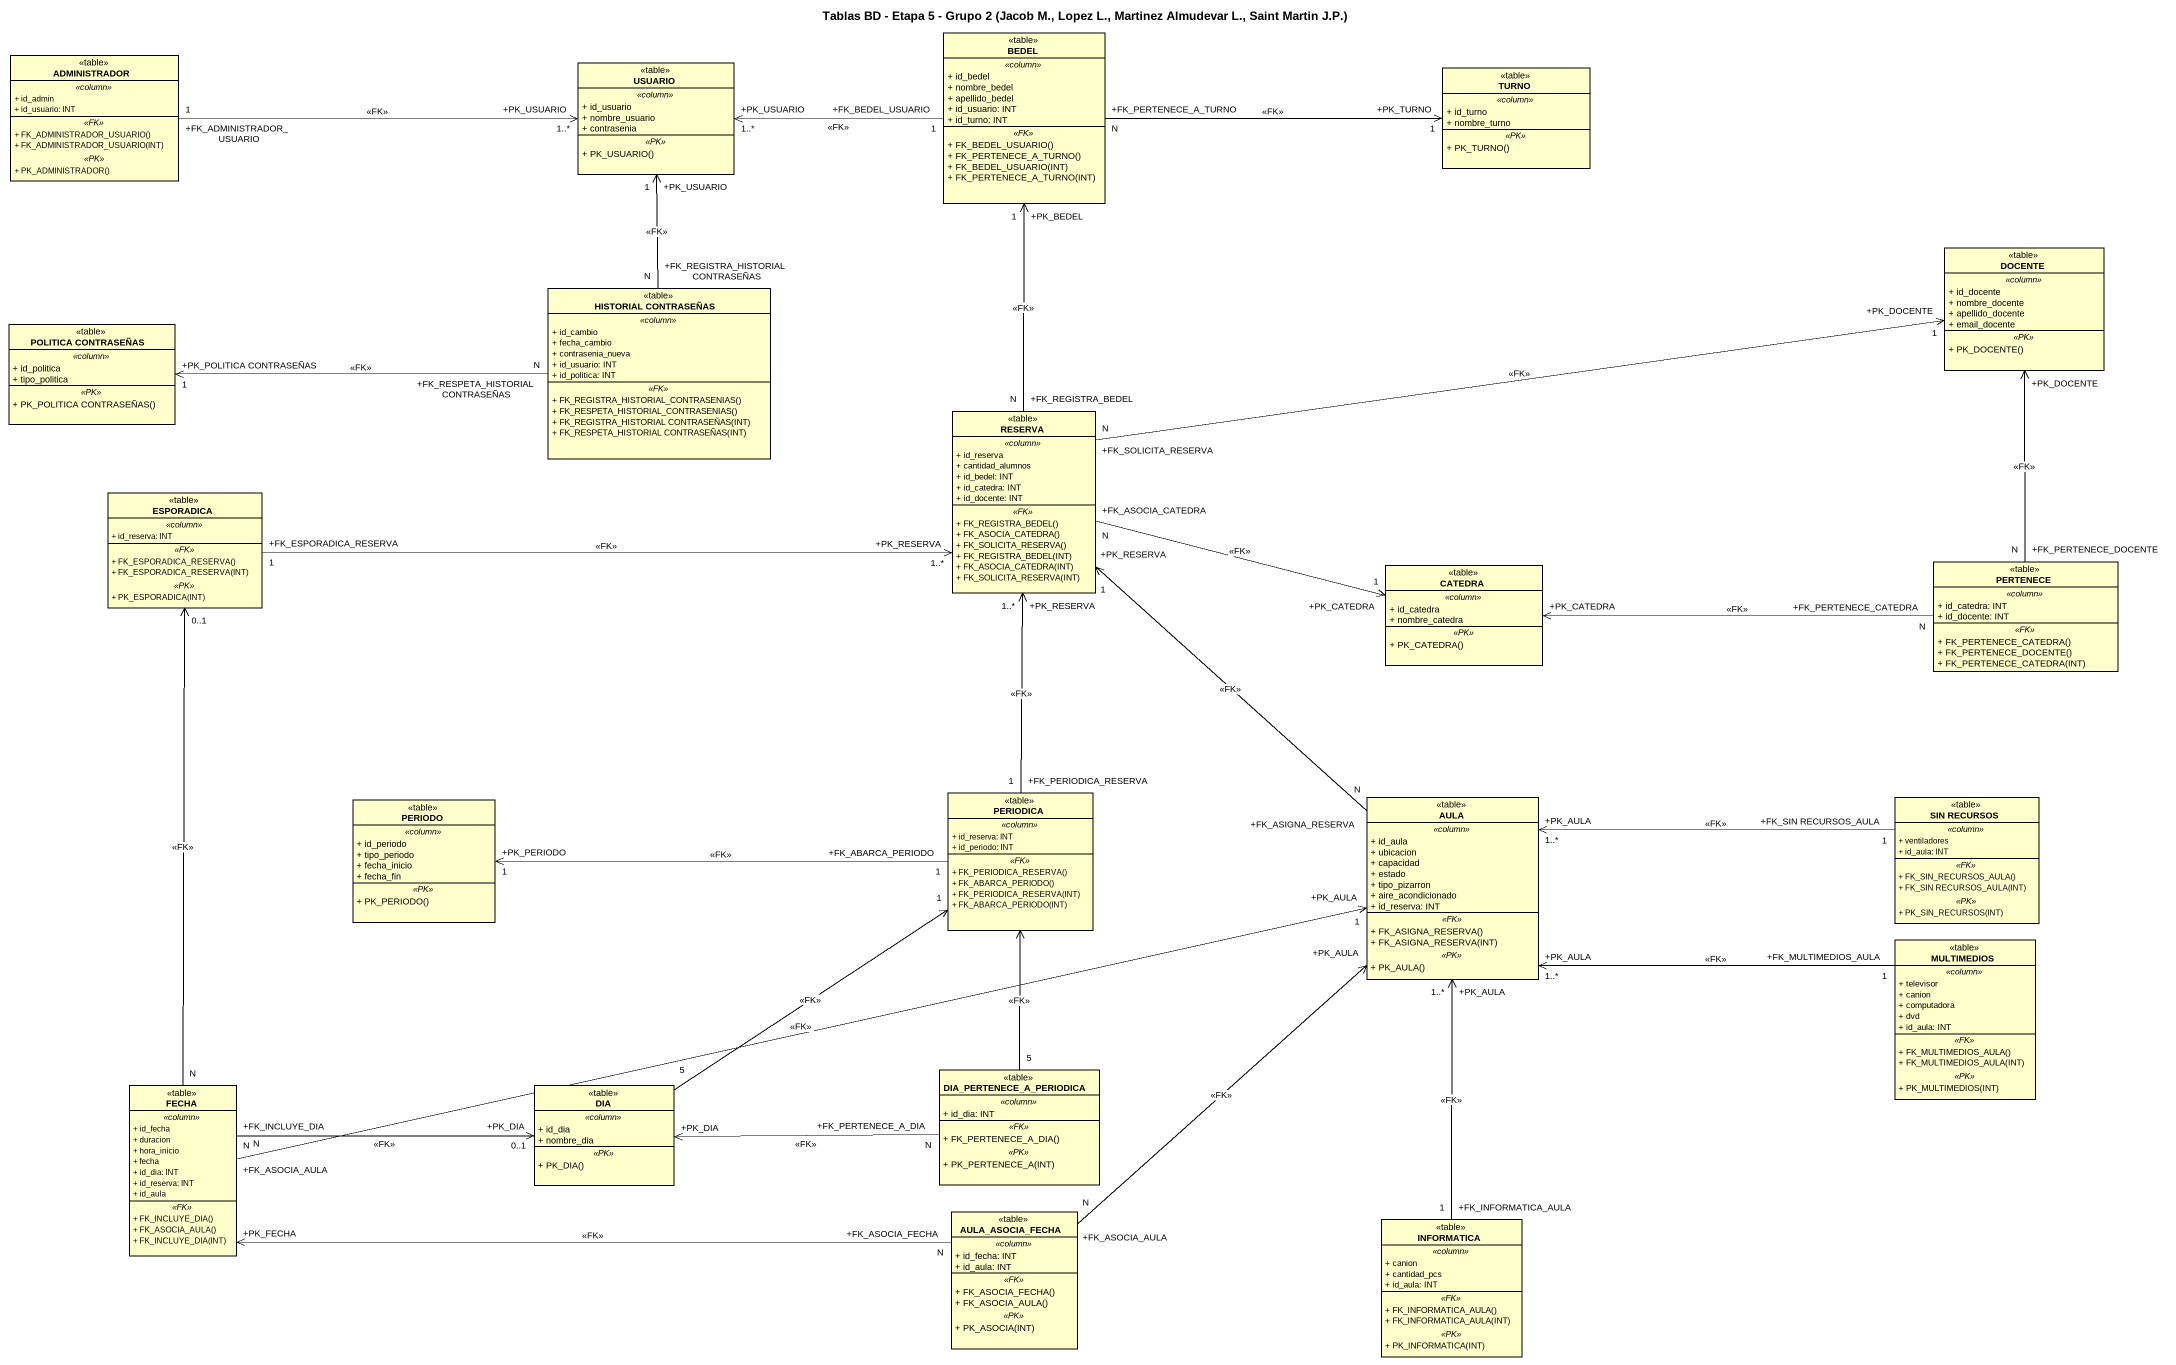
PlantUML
@startuml
title Tablas BD - Etapa 5 - Grupo 2 (Jacob M., Lopez L., Martinez Almudevar L., Saint Martin J.P.)
hide circle
hide empty members
skinparam classAttributeIconSize 0
class BEDEL <<table>> {
  .. <<column>> ..
  + id_bedel
  + nombre_bedel
  + apellido_bedel
  + id_usuario: INT
  + id_turno: INT
  .. <<FK>> ..
  + FK_BEDEL_USUARIO()
  + FK_PERTENECE_A_TURNO()
  + FK_BEDEL_USUARIO(INT)
  + FK_PERTENECE_A_TURNO(INT)
}
class ADMINISTRADOR <<table>> {
  .. <<column>> ..
  + id_admin
  + id_usuario: INT
  .. <<FK>> ..
  + FK_ADMINISTRADOR_USUARIO()
  + FK_ADMINISTRADOR_USUARIO(INT)
  .. <<PK>> ..
  + PK_ADMINISTRADOR()
}
class USUARIO <<table>> {
  .. <<column>> ..
  + id_usuario
  + nombre_usuario
  + contrasenia
  .. <<PK>> ..
  + PK_USUARIO()
}
class TURNO <<table>> {
  .. <<column>> ..
  + id_turno
  + nombre_turno
  .. <<PK>> ..
  + PK_TURNO()
}
class DOCENTE <<table>> {
  .. <<column>> ..
  + id_docente
  + nombre_docente
  + apellido_docente
  + email_docente
  .. <<PK>> ..
  + PK_DOCENTE()
}
class "HISTORIAL CONTRASEÑAS" as HISTORIAL_CONTRASEÑAS <<table>> {
  .. <<column>> ..
  + id_cambio
  + fecha_cambio
  + contrasenia_nueva
  + id_usuario: INT
  + id_politica: INT
  .. <<FK>> ..
  + FK_REGISTRA_HISTORIAL_CONTRASENIAS()
  + FK_RESPETA_HISTORIAL_CONTRASENIAS()
  + FK_REGISTRA_HISTORIAL CONTRASEÑAS(INT)
  + FK_RESPETA_HISTORIAL CONTRASEÑAS(INT)
}
class "POLITICA CONTRASEÑAS" as POLITICA_CONTRASEÑAS <<table>> {
  .. <<column>> ..
  + id_politica
  + tipo_politica
  .. <<PK>> ..
  + PK_POLITICA CONTRASEÑAS()
}
class RESERVA <<table>> {
  .. <<column>> ..
  + id_reserva
  + cantidad_alumnos
  + id_bedel: INT
  + id_catedra: INT
  + id_docente: INT
  .. <<FK>> ..
  + FK_REGISTRA_BEDEL()
  + FK_ASOCIA_CATEDRA()
  + FK_SOLICITA_RESERVA()
  + FK_REGISTRA_BEDEL(INT)
  + FK_ASOCIA_CATEDRA(INT)
  + FK_SOLICITA_RESERVA(INT)
}
class ESPORADICA <<table>> {
  .. <<column>> ..
  + id_reserva: INT
  .. <<FK>> ..
  + FK_ESPORADICA_RESERVA()
  + FK_ESPORADICA_RESERVA(INT)
  .. <<PK>> ..
  + PK_ESPORADICA(INT)
}
class CATEDRA <<table>> {
  .. <<column>> ..
  + id_catedra
  + nombre_catedra
  .. <<PK>> ..
  + PK_CATEDRA()
}
class PERTENECE <<table>> {
  .. <<column>> ..
  + id_catedra: INT
  + id_docente: INT
  .. <<FK>> ..
  + FK_PERTENECE_CATEDRA()
  + FK_PERTENECE_DOCENTE()
  + FK_PERTENECE_CATEDRA(INT)
}
class PERIODO <<table>> {
  .. <<column>> ..
  + id_periodo
  + tipo_periodo
  + fecha_inicio
  + fecha_fin
  .. <<PK>> ..
  + PK_PERIODO()
}
class PERIODICA <<table>> {
  .. <<column>> ..
  + id_reserva: INT
  + id_periodo: INT
  .. <<FK>> ..
  + FK_PERIODICA_RESERVA()
  + FK_ABARCA_PERIODO()
  + FK_PERIODICA_RESERVA(INT)
  + FK_ABARCA_PERIODO(INT)
}
class AULA <<table>> {
  .. <<column>> ..
  + id_aula
  + ubicacion
  + capacidad
  + estado
  + tipo_pizarron
  + aire_acondicionado
  + id_reserva: INT
  .. <<FK>> ..
  + FK_ASIGNA_RESERVA()
  + FK_ASIGNA_RESERVA(INT)
  .. <<PK>> ..
  + PK_AULA()
}
class "SIN RECURSOS" as SIN_RECURSOS <<table>> {
  .. <<column>> ..
  + ventiladores
  + id_aula: INT
  .. <<FK>> ..
  + FK_SIN_RECURSOS_AULA()
  + FK_SIN RECURSOS_AULA(INT)
  .. <<PK>> ..
  + PK_SIN_RECURSOS(INT)
}
class MULTIMEDIOS <<table>> {
  .. <<column>> ..
  + televisor
  + canion
  + computadora
  + dvd
  + id_aula: INT
  .. <<FK>> ..
  + FK_MULTIMEDIOS_AULA()
  + FK_MULTIMEDIOS_AULA(INT)
  .. <<PK>> ..
  + PK_MULTIMEDIOS(INT)
}
class FECHA <<table>> {
  .. <<column>> ..
  + id_fecha
  + duracion
  + hora_inicio
  + fecha
  + id_dia: INT
  + id_reserva: INT
  + id_aula
  .. <<FK>> ..
  + FK_INCLUYE_DIA()
  + FK_ASOCIA_AULA()
  + FK_INCLUYE_DIA(INT)
}
class DIA <<table>> {
  .. <<column>> ..
  + id_dia
  + nombre_dia
  .. <<PK>> ..
  + PK_DIA()
}
class DIA_PERTENECE_A_PERIODICA <<table>> {
  .. <<column>> ..
  + id_dia: INT
  .. <<FK>> ..
  + FK_PERTENECE_A_DIA()
  .. <<PK>> ..
  + PK_PERTENECE_A(INT)
}
class AULA_ASOCIA_FECHA <<table>> {
  .. <<column>> ..
  + id_fecha: INT
  + id_aula: INT
  .. <<FK>> ..
  + FK_ASOCIA_FECHA()
  + FK_ASOCIA_AULA()
  .. <<PK>> ..
  + PK_ASOCIA(INT)
}
class INFORMATICA <<table>> {
  .. <<column>> ..
  + canion
  + cantidad_pcs
  + id_aula: INT
  .. <<FK>> ..
  + FK_INFORMATICA_AULA()
  + FK_INFORMATICA_AULA(INT)
  .. <<PK>> ..
  + PK_INFORMATICA(INT)
}
BEDEL "+FK_BEDEL_USUARIO\n1" -left-> "+PK_USUARIO\n1..*" USUARIO : <<FK>>
BEDEL "+FK_PERTENECE_A_TURNO\nN" -right-> "+PK_TURNO\n1" TURNO : <<FK>>
ADMINISTRADOR "+FK_ADMINISTRADOR_USUARIO\n1" -right-> "+PK_USUARIO\n1..*" USUARIO : <<FK>>
HISTORIAL_CONTRASEÑAS "+FK_REGISTRA_HISTORIAL CONTRASEÑAS\nN" -up-> "+PK_USUARIO\n1" USUARIO : <<FK>>
HISTORIAL_CONTRASEÑAS "+FK_RESPETA_HISTORIAL CONTRASEÑAS\nN" -left-> "+PK_POLITICA CONTRASEÑAS\n1" POLITICA_CONTRASEÑAS : <<FK>>
RESERVA "+FK_REGISTRA_BEDEL\nN" -up-> "+PK_BEDEL\n1" BEDEL : <<FK>>
RESERVA "+FK_SOLICITA_RESERVA\nN" -right-> "+PK_DOCENTE\n1" DOCENTE : <<FK>>
RESERVA "+FK_ASOCIA_CATEDRA\nN" -right-> "+PK_CATEDRA\n1" CATEDRA : <<FK>>
ESPORADICA "+FK_ESPORADICA_RESERVA\n1" -right-> "+PK_RESERVA\n1..*" RESERVA : <<FK>>
PERTENECE "+FK_PERTENECE_DOCENTE\nN" -up-> "+PK_DOCENTE" DOCENTE : <<FK>>
PERTENECE "+FK_PERTENECE_CATEDRA\nN" -left-> "+PK_CATEDRA" CATEDRA : <<FK>>
PERIODICA "+FK_PERIODICA_RESERVA\n1" -up-> "+PK_RESERVA\n1..*" RESERVA : <<FK>>
PERIODICA "+FK_ABARCA_PERIODO\n1" -left-> "+PK_PERIODO\n1" PERIODO : <<FK>>
AULA "+FK_ASIGNA_RESERVA\nN" -up-> "+PK_RESERVA\n1" RESERVA : <<FK>>
SIN_RECURSOS "+FK_SIN RECURSOS_AULA\n1" -left-> "+PK_AULA\n1..*" AULA : <<FK>>
MULTIMEDIOS "+FK_MULTIMEDIOS_AULA\n1" -left-> "+PK_AULA\n1..*" AULA : <<FK>>
FECHA "N" -up-> "0..1" ESPORADICA : <<FK>>
FECHA "+FK_ASOCIA_AULA\nN" -right-> "+PK_AULA\n1" AULA : <<FK>>
FECHA "+FK_INCLUYE_DIA\nN" -right-> "+PK_DIA\n0..1" DIA : <<FK>>
DIA "5" -up-> "1" PERIODICA : <<FK>>
DIA_PERTENECE_A_PERIODICA "5" -up-> PERIODICA : <<FK>>
DIA_PERTENECE_A_PERIODICA "+FK_PERTENECE_A_DIA\nN" -left-> "+PK_DIA" DIA : <<FK>>
AULA_ASOCIA_FECHA "+FK_ASOCIA_AULA\nN" -up-> "+PK_AULA" AULA : <<FK>>
AULA_ASOCIA_FECHA "+FK_ASOCIA_FECHA\nN" -left-> "+PK_FECHA" FECHA : <<FK>>
INFORMATICA "+FK_INFORMATICA_AULA\n1" -up-> "+PK_AULA\n1..*" AULA : <<FK>>
@enduml
